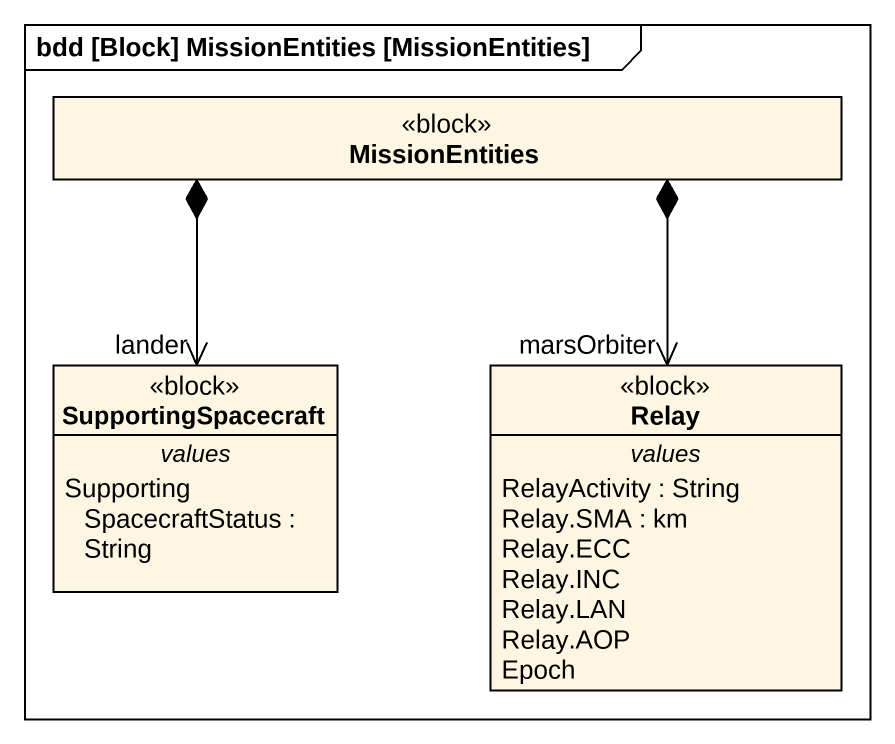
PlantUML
@startuml
mainframe bdd [Block] MissionEntities [MissionEntities]
hide circle
hide empty members
class MissionEntities <<block>>
class SupportingSpacecraft <<block>> {
  -- values --
  SupportingSpacecraftStatus : String
}
class Relay <<block>> {
  -- values --
  RelayActivity : String
  Relay.SMA : km
  Relay.ECC
  Relay.INC
  Relay.LAN
  Relay.AOP
  Epoch
}
MissionEntities *--> "lander" SupportingSpacecraft
MissionEntities *--> "marsOrbiter" Relay
@enduml
